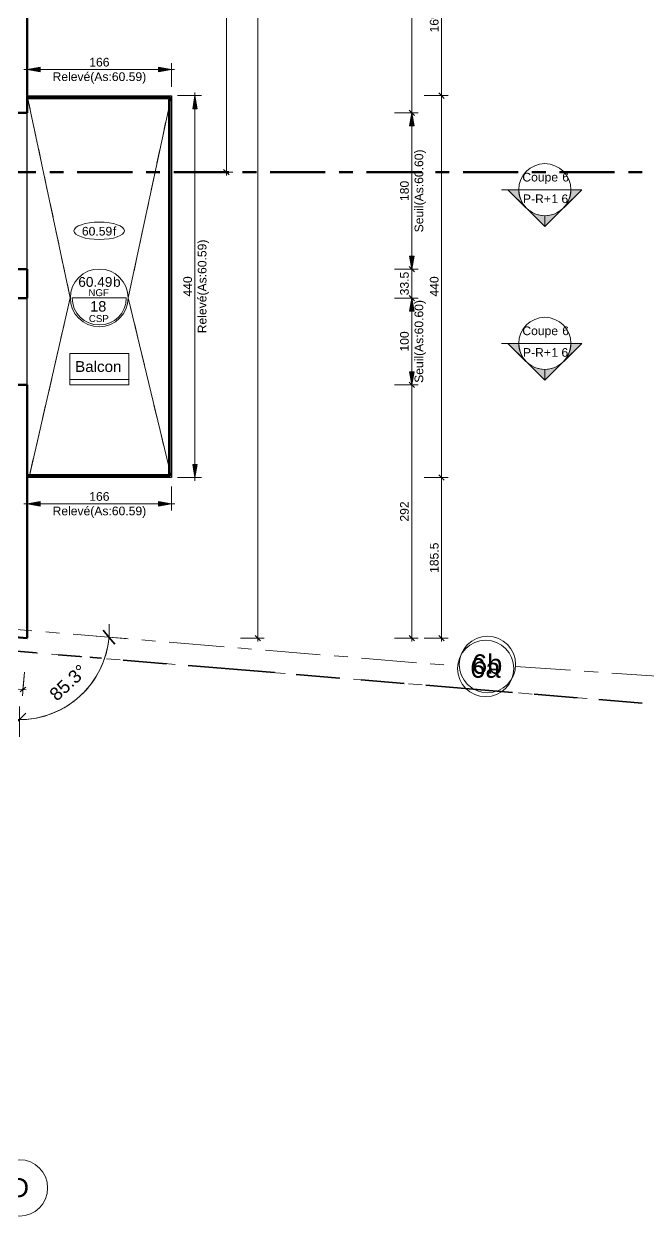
# Model space of a CAD drawing. Header units: metres. Extents: x 399 to 3028, y -427 to 863.
# Drawn here: x 421.93 to 429.13, y -424.66 to -410.92 of the extents above; entities that cross this region are included whole.
import ezdxf

# ---------------------------------------------------------------- set-up
doc = ezdxf.new("R2010")
doc.units = ezdxf.units.M
for name, pattern in [('Double tiret', [2.75, 1, -0.25, 0.5, -0.25, 0.5, -0.25]), ('Ligne de quadrillage', [1.11125, 0.635, -0.15875, 0.15875, -0.15875]), ('Tiret', [0.3175, 0.15875, -0.15875])]:
    doc.linetypes.add(name, pattern=pattern)
for name, color, linetype, lineweight in [('A-ANNO-DIMS', 211, 'Continuous', 9), ('A-ANNO-DIMS-50', 211, 'Continuous', 9), ('A-DETL', 90, 'Continuous', 18), ('A-DETL-GENF', 92, 'Continuous', 18), ('A-FLOR', 192, 'Continuous', 18), ('A-WALL', 113, 'Continuous', 18), ('G-ANNO-SYMB', 111, 'Continuous', 9), ('G-ANNO-TEXT', 231, 'Continuous', 9), ('L-SITE', 91, 'Double tiret', 35), ('S-FLOR-SYMB', 171, 'Continuous', 9), ('S-GRID', 1, 'Continuous', 9), ('S-GRID-IDEN', 1, 'Continuous', 9)]:
    doc.layers.add(name, color=color, linetype=linetype, lineweight=lineweight)
doc.styles.add('Arial', font='arial.ttf', dxfattribs={"height": 0.1})
doc.styles.add('Arial_10', font='arial.ttf', dxfattribs={"height": 0.12})
doc.styles.add('Arial_11', font='arial.ttf', dxfattribs={"height": 0.125})
doc.styles.add('Arial_12', font='arial.ttf', dxfattribs={"height": 0.15})
doc.styles.add('Arial_7', font='arial.ttf', dxfattribs={"height": 0.225})
doc.styles.add('Arial_8', font='arial.ttf', dxfattribs={"height": 0.0016})
doc.styles.add('Arial_9', font='arial.ttf', dxfattribs={"height": 0.1125})
doc.dimstyles.new('AES-_COTATION_1_50', dxfattribs={"dimscale": 0.3048, "dimtxt": 0.102026, "dimasz": 0.205052, "dimexe": 0.246063, "dimexo": 0.0625, "dimgap": 0.016404, "dimtad": 1, "dimdec": 1, "dimlfac": 100, "dimrnd": 0.5, "dimdsep": 46, "dimtxsty": 'Arial', "dimblk1": 'OBLIQUE', "dimblk2": 'OBLIQUE', "dimsah": 1, "dimcen": 0.09, "dimdle": 0.123031, "dimazin": 0, "dimtfac": 1, "dimtdec": 4, "dimtix": 1, "dimtmove": 0, "dimatfit": 3, "dimfxl": 0.656168, "dimfxlon": 1, "dimtvp": 1, "dimtolj": 1, "dimtzin": 0, "dimarcsym": 2})
doc.dimstyles.new('AES-_COTATION_1_50_2', dxfattribs={"dimscale": 0.3048, "dimtxt": 0.102026, "dimasz": 0.205052, "dimexe": 0.246063, "dimexo": 0.0625, "dimgap": 0.016404, "dimtad": 1, "dimdec": 1, "dimlfac": 100, "dimrnd": 0.5, "dimdsep": 46, "dimtxsty": 'Arial', "dimblk1": 'OBLIQUE', "dimblk2": 'OBLIQUE', "dimsah": 1, "dimcen": 0.09, "dimdle": 0.123031, "dimazin": 0, "dimtfac": 1, "dimtdec": 4, "dimtix": 1, "dimtmove": 0, "dimatfit": 3, "dimfxl": 0.656168, "dimfxlon": 1, "dimtvp": 1, "dimtolj": 1, "dimtzin": 0, "dimarcsym": 2})
doc.dimstyles.new('AES-_COTATION_1_50_3', dxfattribs={"dimscale": 0.3048, "dimtxt": 0.102026, "dimasz": 0.205052, "dimexe": 0.246063, "dimexo": 0.0625, "dimgap": 0.016404, "dimtad": 1, "dimdec": 1, "dimlfac": 100, "dimrnd": 0.5, "dimdsep": 46, "dimtxsty": 'Arial', "dimblk1": 'OBLIQUE', "dimblk2": 'OBLIQUE', "dimsah": 1, "dimcen": 0.09, "dimdle": 0.123031, "dimazin": 0, "dimtfac": 1, "dimtdec": 4, "dimtix": 1, "dimtmove": 0, "dimatfit": 3, "dimfxl": 0.656168, "dimfxlon": 1, "dimtvp": 1, "dimtolj": 1, "dimtzin": 0, "dimarcsym": 2})
doc.dimstyles.new('AES-_COTATION_Allège_1_50', dxfattribs={"dimscale": 0.3048, "dimtxt": 0.102026, "dimasz": 0.492126, "dimexe": 0.246063, "dimexo": 0.0625, "dimgap": 0.016404, "dimtad": 1, "dimdec": 1, "dimlfac": 100, "dimrnd": 0.5, "dimdsep": 46, "dimtxsty": 'Arial', "dimsah": 1, "dimcen": 0.09, "dimdle": 0.123031, "dimazin": 0, "dimtfac": 1, "dimtdec": 4, "dimtix": 1, "dimtmove": 0, "dimatfit": 3, "dimfxl": 0.656168, "dimfxlon": 1, "dimtvp": 1, "dimtolj": 1, "dimtzin": 0, "dimarcsym": 2})
doc.dimstyles.new('Angular_-_3mm_Arial_3', dxfattribs={"dimscale": 0.3048, "dimtxt": 0.153039, "dimasz": 0.492126, "dimexe": 0.492126, "dimexo": 0.328084, "dimgap": 0.287073, "dimtad": 1, "dimrnd": 0.01, "dimzin": 0, "dimdsep": 46, "dimtxsty": 'Arial_12', "dimblk1": 'OBLIQUE', "dimblk2": 'OBLIQUE', "dimsah": 1, "dimcen": 0.09, "dimdle": 0.492126, "dimadec": 1, "dimazin": 0, "dimtfac": 1, "dimtdec": 4, "dimtix": 1, "dimtmove": 0, "dimatfit": 3, "dimfxl": 1, "dimtvp": 1, "dimtfill": 1, "dimtolj": 1, "dimtzin": 0, "dimarcsym": 2})

# ---------------------------------------------------------------- blocks, each defined once
blk = doc.blocks.new('Family - ___-883270-AES_EXE_BET_TZ_R_1_COF_0100-Plan coffrage PH R_1 Diffusion')
at = {"layer": 'A-DETL', "linetype": 'Tiret'}
blk.add_line((447.967, -373.003), (473.958, -372.486), dxfattribs=at)
at = {"layer": 'L-SITE'}
blk.add_line((447.967, -373.003), (473.958, -372.486), dxfattribs=at)
blk = doc.blocks.new('Quadrillage - M_Extrémité de la ligne de quadrillage - Cercle-214440-AES_EXE_BET_TZ_R_1_COF_0100-Plan coffrage PH R_1 Diffusion')
at = {"layer": 'S-GRID-IDEN'}
blk.add_circle((0, 0), 0.0065, dxfattribs=at)
blk = doc.blocks.new('AES-Etiquette Dalle CSP brut vide - Dalle bidirectionnelle-1788778-AES_EXE_BET_TZ_R_1_COF_0100-Plan coffrage PH R_1 Diffusion')
at = {"layer": 'S-FLOR-SYMB'}
blk.add_line((-0.00624, 0), (0.00624, 0), dxfattribs=at)
blk.add_circle((0, 0), 0.00665, dxfattribs=at)
blk.add_arc((0, 0), 0.00624, 180, 360, dxfattribs=at)
at = {"layer": 'S-FLOR-SYMB', "char_height": 0.0016, "attachment_point": 1, "style": 'Arial_8'}
for s, insert, width in [('NGF', (-0.00249, 0.00201), 0.0058523), ('CSP', (-0.00239, -0.00396), 0.005692)]:
    blk.add_mtext(s, dxfattribs=dict(at, insert=insert, width=width))
blk = doc.blocks.new('DIMBLOCK83-AES_EXE_BET_TZ_R_1_COF_0100-Plan coffrage PH R_1 Diffusion')
at = {"layer": 'A-ANNO-DIMS-50', "transparency": 16777216}
for points in [[(423.904, -411.747), (423.878, -411.897), (423.93, -411.897)], [(423.904, -416.147), (423.931, -415.997), (423.878, -415.997)]]:
    blk.add_hatch(color=256, dxfattribs=at).paths.add_polyline_path(points)
for p, q in [((423.704, -411.747), (423.979, -411.747)), ((423.904, -411.747), (423.704, -411.747)), ((423.904, -411.747), (423.878, -411.897)), ((423.904, -416.185), (423.904, -411.71)), ((423.93, -411.897), (423.904, -411.747)), ((423.878, -411.897), (423.93, -411.897)), ((423.931, -415.997), (423.878, -415.997)), ((423.878, -415.997), (423.904, -416.147)), ((423.904, -416.147), (423.931, -415.997)), ((423.704, -416.147), (423.979, -416.147)), ((423.904, -416.147), (423.704, -416.147))]:
    blk.add_line(p, q, dxfattribs=at)
at = {"layer": 'A-ANNO-DIMS-50', "color": 0, "transparency": 16777216, "char_height": 0.1, "attachment_point": 1, "line_spacing_factor": 0.941778, "style": 'Arial'}
for s, insert, width, rotation in [('Relevé(As:60.59)', (423.936, -414.485), 1.29212, 90.0027), ('440', (423.769, -414.062), 0.27688, 90)]:
    blk.add_mtext(s, dxfattribs=dict(at, insert=insert, width=width, rotation=rotation))
blk = doc.blocks.new('DIMBLOCK84-AES_EXE_BET_TZ_R_1_COF_0100-Plan coffrage PH R_1 Diffusion')
at = {"layer": 'A-ANNO-DIMS-50', "transparency": 16777216}
for points in [[(421.971, -411.446), (422.121, -411.473), (422.121, -411.42)], [(423.632, -411.446), (423.482, -411.42), (423.482, -411.473)]]:
    blk.add_hatch(color=256, dxfattribs=at).paths.add_polyline_path(points)
for p, q in [((421.971, -411.646), (421.971, -411.371)), ((423.632, -411.646), (423.632, -411.371)), ((423.669, -411.446), (421.933, -411.446)), ((422.121, -411.42), (421.971, -411.446)), ((421.971, -411.446), (422.121, -411.473)), ((421.971, -411.446), (421.971, -411.646)), ((422.121, -411.473), (422.121, -411.42)), ((423.632, -411.446), (423.482, -411.42)), ((423.482, -411.42), (423.482, -411.473)), ((423.482, -411.473), (423.632, -411.446)), ((423.632, -411.446), (423.632, -411.646))]:
    blk.add_line(p, q, dxfattribs=at)
at = {"layer": 'A-ANNO-DIMS-50', "color": 0, "transparency": 16777216, "char_height": 0.1, "attachment_point": 1, "rotation": 0.0009, "line_spacing_factor": 0.941778, "style": 'Arial'}
for s, insert, width in [('166', (422.686, -411.311), 0.27688), ('Relevé(As:60.59)', (422.263, -411.478), 1.29212)]:
    blk.add_mtext(s, dxfattribs=dict(at, insert=insert, width=width))
blk = doc.blocks.new('DIMBLOCK245-AES_EXE_BET_TZ_R_1_COF_0100-Plan coffrage PH R_1 Diffusion')
at = {"layer": 'A-ANNO-DIMS-50', "transparency": 16777216}
for p, q in [((426.744, -410.059), (426.713, -410.028)), ((426.745, -411.784), (426.744, -410.022)), ((426.544, -410.059), (426.819, -410.059)), ((426.744, -410.059), (426.544, -410.059)), ((426.744, -410.059), (426.776, -410.09)), ((426.545, -411.747), (426.82, -411.747)), ((426.745, -411.747), (426.545, -411.747)), ((426.745, -411.747), (426.713, -411.716)), ((426.745, -411.747), (426.776, -411.778))]:
    blk.add_line(p, q, dxfattribs=at)
at = {"layer": 'A-ANNO-DIMS-50', "color": 0, "transparency": 16777216, "insert": (426.61, -411.018), "char_height": 0.1, "width": 0.27688, "attachment_point": 1, "rotation": 90, "line_spacing_factor": 0.941778, "style": 'Arial'}
blk.add_mtext('169', dxfattribs=at)
blk = doc.blocks.new('_Oblique')
at = {"color": 0, "linetype": 'ByBlock', "lineweight": -2}
blk.add_line((-0.5, -0.5), (0.5, 0.5), dxfattribs=at)
blk = doc.blocks.new('Coupe - M_Section Head - Filled-24181-AES_EXE_BET_TZ_R_1_COF_0100-Plan coffrage PH R_1 Diffusion')
at = {"layer": 'G-ANNO-SYMB'}
h = blk.add_hatch(color=256, dxfattribs=at)
edge = h.paths.add_edge_path()
edge.add_line((-0.006, 0.00849), (-0.006, 0.006))
edge.add_arc((-0.006, 0), 0.006, 90, 135)
edge.add_line((-0.01024, 0.00424), (-0.006, 0.00849))
h = blk.add_hatch(color=256, dxfattribs=at)
edge = h.paths.add_edge_path()
edge.add_line((-0.006, 0.00849), (-0.00176, 0.00424))
edge.add_arc((-0.006, 0), 0.006, 45, 90)
edge.add_line((-0.006, 0.006), (-0.006, 0.00849))
h = blk.add_hatch(color=256, dxfattribs=at)
edge = h.paths.add_edge_path()
edge.add_line((-0.01449, 0), (-0.01024, 0.00424))
edge.add_arc((-0.006, 0), 0.006, 135, 180)
edge.add_line((-0.012, 0), (-0.01449, 0))
h = blk.add_hatch(color=256, dxfattribs=at)
edge = h.paths.add_edge_path()
edge.add_line((0.00249, 0), (0, 0))
edge.add_arc((-0.006, 0), 0.006, 360, 405)
edge.add_line((-0.00176, 0.00424), (0.00249, 0))
at = {"layer": 'G-ANNO-SYMB', "lineweight": 18}
for p, q in [((-0.006, 0.00849), (-0.01449, 0)), ((-0.006, 0.00849), (-0.01024, 0.00424)), ((-0.006, 0.00849), (0.00249, 0)), ((-0.006, 0.006), (-0.006, 0.00849)), ((-0.006, 0.00849), (-0.006, 0.006)), ((-0.00176, 0.00424), (-0.006, 0.00849)), ((-0.01024, 0.00424), (-0.01449, 0)), ((0.00249, 0), (-0.00176, 0.00424)), ((-0.01449, 0), (-0.012, 0)), ((0, 0), (0.00249, 0)), ((-0.012, 0), (-0.01449, 0)), ((0, 0), (0.00249, 0))]:
    blk.add_line(p, q, dxfattribs=at)
for start, end in [(360, 180), (90, 135), (45, 90), (135, 180), (360, 45), (180, 360)]:
    blk.add_arc((-0.006, 0), 0.006, start, end, dxfattribs=at)
blk = doc.blocks.new('DIMBLOCK361-AES_EXE_BET_TZ_R_1_COF_0100-Plan coffrage PH R_1 Diffusion')
at = {"layer": 'A-ANNO-DIMS-50', "transparency": 16777216}
for p, q in [((420.299, -418.255), (420.276, -418.529)), ((420.282, -418.454), (420.299, -418.255)), ((421.939, -418.391), (421.916, -418.665)), ((421.922, -418.59), (421.939, -418.391)), ((421.959, -418.593), (420.245, -418.451)), ((420.282, -418.454), (420.249, -418.483)), ((420.282, -418.454), (420.316, -418.426)), ((421.922, -418.59), (421.888, -418.619)), ((421.922, -418.59), (421.956, -418.562))]:
    blk.add_line(p, q, dxfattribs=at)
at = {"layer": 'A-ANNO-DIMS-50', "color": 0, "transparency": 16777216, "insert": (420.941, -418.374), "char_height": 0.1, "width": 0.41627, "attachment_point": 1, "rotation": 355.2558, "line_spacing_factor": 0.941778, "style": 'Arial'}
blk.add_mtext('164.5', dxfattribs=at)
blk = doc.blocks.new('DIMBLOCK362-AES_EXE_BET_TZ_R_1_COF_0100-Plan coffrage PH R_1 Diffusion')
at = {"layer": 'A-ANNO-DIMS-50', "transparency": 16777216}
for points in [[(426.402, -414.08), (426.376, -414.23), (426.429, -414.23)], [(426.402, -415.08), (426.429, -414.93), (426.376, -414.93)]]:
    blk.add_hatch(color=256, dxfattribs=at).paths.add_polyline_path(points)
for p, q in [((426.202, -414.08), (426.477, -414.08)), ((426.402, -414.08), (426.202, -414.08)), ((426.402, -414.08), (426.376, -414.23)), ((426.402, -414.043), (426.402, -415.118)), ((426.429, -414.23), (426.402, -414.08)), ((426.376, -414.23), (426.429, -414.23)), ((426.429, -414.93), (426.376, -414.93)), ((426.376, -414.93), (426.402, -415.08)), ((426.402, -415.08), (426.429, -414.93)), ((426.202, -415.08), (426.477, -415.08)), ((426.402, -415.08), (426.202, -415.08))]:
    blk.add_line(p, q, dxfattribs=at)
at = {"layer": 'A-ANNO-DIMS-50', "color": 0, "transparency": 16777216, "char_height": 0.1, "attachment_point": 1, "line_spacing_factor": 0.941778, "style": 'Arial'}
for s, insert, width, rotation in [('Seuil(As:60.60)', (426.434, -415.057), 1.14332, 90.0009), ('100', (426.267, -414.696), 0.27688, 90)]:
    blk.add_mtext(s, dxfattribs=dict(at, insert=insert, width=width, rotation=rotation))
blk = doc.blocks.new('DIMBLOCK363-AES_EXE_BET_TZ_R_1_COF_0100-Plan coffrage PH R_1 Diffusion')
at = {"layer": 'A-ANNO-DIMS-50', "transparency": 16777216}
for p, q in [((426.202, -415.08), (426.477, -415.08)), ((426.402, -415.08), (426.202, -415.08)), ((426.402, -415.08), (426.371, -415.049)), ((426.402, -415.043), (426.402, -418.037)), ((426.402, -415.08), (426.433, -415.112)), ((426.402, -418), (426.371, -417.969)), ((426.202, -418), (426.477, -418)), ((426.402, -418), (426.202, -418)), ((426.402, -418), (426.433, -418.031))]:
    blk.add_line(p, q, dxfattribs=at)
at = {"layer": 'A-ANNO-DIMS-50', "color": 0, "transparency": 16777216, "insert": (426.267, -416.656), "char_height": 0.1, "width": 0.27688, "attachment_point": 1, "rotation": 90, "line_spacing_factor": 0.941778, "style": 'Arial'}
blk.add_mtext('292', dxfattribs=at)
blk = doc.blocks.new('DIMBLOCK364-AES_EXE_BET_TZ_R_1_COF_0100-Plan coffrage PH R_1 Diffusion')
at = {"layer": 'A-ANNO-DIMS-50', "transparency": 16777216}
for p, q in [((426.402, -413.745), (426.371, -413.714)), ((426.402, -413.708), (426.402, -414.118)), ((426.202, -413.745), (426.477, -413.745)), ((426.402, -413.745), (426.202, -413.745)), ((426.402, -413.745), (426.433, -413.777)), ((426.202, -414.08), (426.477, -414.08)), ((426.402, -414.08), (426.202, -414.08)), ((426.402, -414.08), (426.371, -414.049)), ((426.402, -414.08), (426.433, -414.112))]:
    blk.add_line(p, q, dxfattribs=at)
at = {"layer": 'A-ANNO-DIMS-50', "color": 0, "transparency": 16777216, "insert": (426.267, -414.048), "char_height": 0.1, "width": 0.32397, "attachment_point": 1, "rotation": 90, "line_spacing_factor": 0.941778, "style": 'Arial'}
blk.add_mtext('33.5', dxfattribs=at)
blk = doc.blocks.new('DIMBLOCK365-AES_EXE_BET_TZ_R_1_COF_0100-Plan coffrage PH R_1 Diffusion')
at = {"layer": 'A-ANNO-DIMS-50', "transparency": 16777216}
for points in [[(426.402, -411.945), (426.376, -412.095), (426.429, -412.095)], [(426.402, -413.745), (426.429, -413.595), (426.376, -413.595)]]:
    blk.add_hatch(color=256, dxfattribs=at).paths.add_polyline_path(points)
for p, q in [((426.202, -411.945), (426.477, -411.945)), ((426.402, -411.945), (426.202, -411.945)), ((426.402, -411.945), (426.376, -412.095)), ((426.402, -413.783), (426.402, -411.908)), ((426.429, -412.095), (426.402, -411.945)), ((426.376, -412.095), (426.429, -412.095)), ((426.429, -413.595), (426.376, -413.595)), ((426.376, -413.595), (426.402, -413.745)), ((426.402, -413.745), (426.429, -413.595)), ((426.202, -413.745), (426.477, -413.745)), ((426.402, -413.745), (426.202, -413.745))]:
    blk.add_line(p, q, dxfattribs=at)
at = {"layer": 'A-ANNO-DIMS-50', "color": 0, "transparency": 16777216, "char_height": 0.1, "attachment_point": 1, "line_spacing_factor": 0.941778, "style": 'Arial'}
for s, insert, width, rotation in [('Seuil(As:60.60)', (426.434, -413.322), 1.14332, 90.0009), ('180', (426.267, -412.961), 0.27688, 90)]:
    blk.add_mtext(s, dxfattribs=dict(at, insert=insert, width=width, rotation=rotation))
blk = doc.blocks.new('DIMBLOCK366-AES_EXE_BET_TZ_R_1_COF_0100-Plan coffrage PH R_1 Diffusion')
at = {"layer": 'A-ANNO-DIMS-50', "transparency": 16777216}
for p, q in [((426.202, -409.029), (426.477, -409.029)), ((426.402, -409.029), (426.202, -409.029)), ((426.402, -409.029), (426.371, -408.998)), ((426.402, -411.983), (426.402, -408.992)), ((426.402, -409.029), (426.433, -409.061)), ((426.202, -411.945), (426.477, -411.945)), ((426.402, -411.945), (426.202, -411.945)), ((426.402, -411.945), (426.371, -411.914)), ((426.402, -411.945), (426.433, -411.977))]:
    blk.add_line(p, q, dxfattribs=at)
at = {"layer": 'A-ANNO-DIMS-50', "color": 0, "transparency": 16777216, "insert": (426.267, -410.661), "char_height": 0.1, "width": 0.41627, "attachment_point": 1, "rotation": 90, "line_spacing_factor": 0.941778, "style": 'Arial'}
blk.add_mtext('291.5', dxfattribs=at)
blk = doc.blocks.new('DIMBLOCK786-AES_EXE_BET_TZ_R_1_COF_0100-Plan coffrage PH R_1 Diffusion')
at = {"layer": 'A-ANNO-DIMS-50', "transparency": 16777216}
for p, q in [((424.628, -392.744), (424.597, -392.713)), ((424.628, -418.037), (424.628, -392.707)), ((424.428, -392.744), (424.703, -392.744)), ((424.628, -392.744), (424.428, -392.744)), ((424.628, -392.744), (424.659, -392.776)), ((424.628, -418), (424.597, -417.969)), ((424.428, -418), (424.703, -418)), ((424.628, -418), (424.428, -418)), ((424.628, -418), (424.659, -418.031))]:
    blk.add_line(p, q, dxfattribs=at)
at = {"layer": 'A-ANNO-DIMS-50', "color": 0, "transparency": 16777216, "insert": (424.493, -405.584), "char_height": 0.1, "width": 0.50856, "attachment_point": 1, "rotation": 90, "line_spacing_factor": 0.941778, "style": 'Arial'}
blk.add_mtext('2525.5', dxfattribs=at)
blk = doc.blocks.new('DIMBLOCK790-AES_EXE_BET_TZ_R_1_COF_0100-Plan coffrage PH R_1 Diffusion')
at = {"layer": 'A-ANNO-DIMS-50', "transparency": 16777216}
for p, q in [((426.545, -411.747), (426.82, -411.747)), ((426.745, -411.747), (426.545, -411.747)), ((426.745, -411.747), (426.713, -411.716)), ((426.745, -411.71), (426.745, -416.185)), ((426.745, -411.747), (426.776, -411.778)), ((426.545, -416.147), (426.82, -416.147)), ((426.745, -416.147), (426.545, -416.147)), ((426.745, -416.147), (426.713, -416.116)), ((426.745, -416.147), (426.776, -416.178))]:
    blk.add_line(p, q, dxfattribs=at)
at = {"layer": 'A-ANNO-DIMS-50', "color": 0, "transparency": 16777216, "insert": (426.61, -414.062), "char_height": 0.1, "width": 0.27688, "attachment_point": 1, "rotation": 90, "line_spacing_factor": 0.941778, "style": 'Arial'}
blk.add_mtext('440', dxfattribs=at)
blk = doc.blocks.new('DIMBLOCK791-AES_EXE_BET_TZ_R_1_COF_0100-Plan coffrage PH R_1 Diffusion')
at = {"layer": 'A-ANNO-DIMS-50', "transparency": 16777216}
for p, q in [((426.545, -416.147), (426.82, -416.147)), ((426.745, -416.147), (426.545, -416.147)), ((426.745, -416.147), (426.714, -416.116)), ((426.745, -418.037), (426.745, -416.109)), ((426.745, -416.147), (426.776, -416.178)), ((426.745, -418), (426.714, -417.968)), ((426.545, -418), (426.82, -418)), ((426.745, -418), (426.545, -418)), ((426.745, -418), (426.776, -418.031))]:
    blk.add_line(p, q, dxfattribs=at)
at = {"layer": 'A-ANNO-DIMS-50', "color": 0, "transparency": 16777216, "insert": (426.61, -417.247), "char_height": 0.1, "width": 0.41627, "attachment_point": 1, "rotation": 90, "line_spacing_factor": 0.941778, "style": 'Arial'}
blk.add_mtext('185.5', dxfattribs=at)
blk = doc.blocks.new('DIMBLOCK792-AES_EXE_BET_TZ_R_1_COF_0100-Plan coffrage PH R_1 Diffusion')
at = {"layer": 'A-ANNO-DIMS-50', "transparency": 16777216}
for p, q in [((424.066, -404.867), (424.341, -404.867)), ((424.266, -404.867), (424.066, -404.867)), ((424.266, -404.867), (424.234, -404.836)), ((424.266, -412.667), (424.266, -404.867)), ((424.266, -404.867), (424.297, -404.898)), ((424.066, -412.629), (424.341, -412.629)), ((424.266, -412.629), (424.066, -412.629)), ((424.266, -412.629), (424.234, -412.598)), ((424.266, -412.629), (424.297, -412.661))]:
    blk.add_line(p, q, dxfattribs=at)
at = {"layer": 'A-ANNO-DIMS-50', "color": 0, "transparency": 16777216, "insert": (424.131, -408.863), "char_height": 0.1, "width": 0.27688, "attachment_point": 1, "rotation": 90, "line_spacing_factor": 0.941778, "style": 'Arial'}
blk.add_mtext('776', dxfattribs=at)
blk = doc.blocks.new('DIMBLOCK795-AES_EXE_BET_TZ_R_1_COF_0100-Plan coffrage PH R_1 Diffusion')
at = {"layer": 'A-ANNO-DIMS-50', "transparency": 16777216}
for points in [[(421.971, -416.451), (422.121, -416.478), (422.121, -416.425)], [(423.632, -416.451), (423.482, -416.425), (423.482, -416.478)]]:
    blk.add_hatch(color=256, dxfattribs=at).paths.add_polyline_path(points)
for p, q in [((423.632, -416.251), (423.632, -416.526)), ((423.632, -416.451), (423.632, -416.251)), ((423.67, -416.451), (421.933, -416.451)), ((421.971, -416.651), (421.971, -416.376)), ((422.121, -416.425), (421.971, -416.451)), ((421.971, -416.451), (422.121, -416.478)), ((421.971, -416.451), (421.971, -416.651)), ((422.121, -416.478), (422.121, -416.425)), ((423.632, -416.451), (423.482, -416.425)), ((423.482, -416.425), (423.482, -416.478)), ((423.482, -416.478), (423.632, -416.451))]:
    blk.add_line(p, q, dxfattribs=at)
at = {"layer": 'A-ANNO-DIMS-50', "color": 0, "transparency": 16777216, "char_height": 0.1, "attachment_point": 1, "rotation": 0.0009, "line_spacing_factor": 0.941778, "style": 'Arial'}
for s, insert, width in [('166', (422.686, -416.316), 0.27688), ('Relevé(As:60.59)', (422.263, -416.483), 1.29212)]:
    blk.add_mtext(s, dxfattribs=dict(at, insert=insert, width=width))
blk = doc.blocks.new('DIMBLOCK868-AES_EXE_BET_TZ_R_1_COF_0100-Plan coffrage PH R_1 Diffusion')
at = {"layer": 'A-ANNO-DIMS-50', "transparency": 16777216}
for p, q in [((422.913, -417.988), (422.764, -417.975)), ((422.913, -417.988), (423.112, -418.004)), ((421.881, -418.938), (421.881, -418.788)), ((421.881, -418.938), (421.881, -418.938)), ((421.881, -418.938), (421.881, -419.138))]:
    blk.add_line(p, q, dxfattribs=at)
at = {"layer": 'A-ANNO-DIMS-50', "lineweight": 35, "transparency": 16777216}
for p, q in [((422.913, -417.988), (422.845, -417.907)), ((422.913, -417.988), (422.982, -418.069)), ((421.881, -418.938), (421.806, -419.013)), ((421.881, -418.938), (421.956, -418.863))]:
    blk.add_line(p, q, dxfattribs=at)
at = {"layer": 'A-ANNO-DIMS-50', "transparency": 16777216}
for start, end in [(261.702, 3.5547), (270.0009, 355.2558)]:
    blk.add_arc((421.881, -417.902), 1.036, start, end, dxfattribs=at)
at = {"layer": 'A-ANNO-DIMS-50', "color": 0, "transparency": 16777216, "insert": (422.211, -418.622), "char_height": 0.15, "width": 0.58767, "attachment_point": 1, "rotation": 42.6283, "line_spacing_factor": 0.941778, "style": 'Arial_12', "bg_fill": 3, "box_fill_scale": 1.25, "bg_fill_color": 256, "bg_fill_true_color": 13158600, "bg_fill_transparency": 0}
blk.add_mtext('85.3°', dxfattribs=at)

msp = doc.modelspace()

# ---------------------------------------------------------------- linework, layer by layer
at = {"layer": 'A-DETL', "color": 51}
for p, q in [((422.4667, -414.0766), (421.9709, -411.7471)), ((423.1355, -414.0765), (423.6319, -411.7471)), ((422.4667, -414.0766), (421.9964, -416.1277)), ((423.1355, -414.0765), (423.6321, -416.147))]:
    msp.add_line(p, q, dxfattribs=at)
at = {"layer": 'A-DETL', "linetype": 'Tiret'}
for p, q in [((422.4667, -414.0766), (421.9709, -411.7471)), ((423.1355, -414.0765), (423.6319, -411.7471)), ((422.4667, -414.0766), (421.9964, -416.1277)), ((423.1355, -414.0765), (423.6321, -416.147))]:
    msp.add_line(p, q, dxfattribs=at)
at = {"layer": 'A-DETL'}
for p, q in [((422.4609, -414.7177), (423.1409, -414.7177)), ((422.4609, -415.0177), (422.4609, -414.7177)), ((423.1409, -414.7177), (423.1409, -415.0177)), ((423.1409, -415.0177), (422.4609, -415.0177)), ((422.4609, -415.0177), (422.4609, -415.0777)), ((423.1409, -415.0177), (422.4609, -415.0177)), ((422.4609, -415.0777), (423.1409, -415.0777)), ((423.1409, -415.0777), (423.1409, -415.0177))]:
    msp.add_line(p, q, dxfattribs=at)
at = {"layer": 'A-DETL', "color": 51}
msp.add_ellipse((422.8008, -413.3045), major_axis=(-0.2909, 0), ratio=0.3437906, dxfattribs=at)
at = {"layer": 'A-DETL-GENF', "linetype": 'Tiret'}
for p, q in [((423.1409, -415.0177), (422.4609, -415.0177)), ((422.4609, -415.0177), (422.4609, -415.0777)), ((422.4609, -415.0777), (423.1409, -415.0777)), ((423.1409, -415.0777), (423.1409, -415.0177))]:
    msp.add_line(p, q, dxfattribs=at)
at = {"layer": 'A-FLOR', "color": 31, "lineweight": 25}
for p, q in [((421.9709, -411.7471), (423.6319, -411.7471)), ((421.9709, -411.7641), (421.9709, -411.7471)), ((423.6149, -411.7641), (421.9709, -411.7641)), ((421.9709, -411.7641), (421.9709, -411.7661)), ((421.9709, -411.7661), (421.9709, -411.7791)), ((421.9709, -411.7661), (423.6129, -411.7661)), ((421.971, -416.1151), (421.9709, -411.7791)), ((421.9709, -411.7791), (423.5999, -411.7791)), ((423.5999, -411.7791), (423.6001, -416.115)), ((423.6149, -411.7641), (423.6129, -411.7661)), ((423.6129, -411.7661), (423.6131, -416.128)), ((423.6151, -416.13), (423.6149, -411.7641)), ((423.6319, -411.7471), (423.6321, -416.147)), ((423.6001, -416.115), (421.971, -416.1151)), ((421.971, -416.1151), (421.971, -416.1281)), ((423.6131, -416.128), (421.971, -416.1281)), ((421.971, -416.1281), (421.971, -416.1301)), ((421.971, -416.1301), (423.6151, -416.13)), ((421.971, -416.1471), (421.971, -416.1301)), ((423.6321, -416.147), (421.971, -416.1471)), ((423.6151, -416.13), (423.6131, -416.128))]:
    msp.add_line(p, q, dxfattribs=at)
at = {"layer": 'A-WALL', "color": 2, "lineweight": 50}
for p, q in [((421.9709, -409.0294), (421.9709, -411.9455)), ((421.9709, -411.9455), (421.7909, -411.9455)), ((421.791, -413.7455), (421.971, -413.7455)), ((421.971, -413.7455), (421.971, -414.0805)), ((421.971, -414.0805), (421.791, -414.0805)), ((421.791, -415.0805), (421.971, -415.0805)), ((421.971, -415.0805), (421.971, -417.9999)), ((421.971, -417.9999), (421.791, -417.985))]:
    msp.add_line(p, q, dxfattribs=at)
at = {"layer": 'A-WALL', "color": 3, "lineweight": 25}
for p, q in [((421.971, -413.7455), (421.9709, -411.9455)), ((421.971, -415.0805), (421.971, -414.0805))]:
    msp.add_line(p, q, dxfattribs=at)
at = {"layer": 'G-ANNO-SYMB'}
for p, q in [((427.6348, -412.8304), (427.4352, -412.8304)), ((427.6348, -414.6014), (427.4352, -414.6014))]:
    msp.add_line(p, q, dxfattribs=at)
at = {"layer": 'G-ANNO-SYMB', "lineweight": 18}
for p, q in [((427.6348, -412.8304), (428.2348, -412.8304)), ((427.6348, -414.6014), (428.2348, -414.6014))]:
    msp.add_line(p, q, dxfattribs=at)
at = {"layer": 'S-GRID', "linetype": 'Ligne de quadrillage', "lineweight": 100}
msp.add_line((402.5455, -412.6293), (470.4955, -412.6293), dxfattribs=at)
at = {"layer": 'S-GRID', "linetype": 'Ligne de quadrillage'}
for p, q in [((402.5662, -416.2992), (426.9294, -418.3211)), ((427.5978, -418.3252), (470.4956, -421.2902))]:
    msp.add_line(p, q, dxfattribs=at)

# ---------------------------------------------------------------- block references
at = {"layer": 'G-ANNO-SYMB', "lineweight": 18, "xscale": 49.99999999999997, "yscale": 49.99999999999997, "zscale": 49.99999999999997, "rotation": 180}
for p in [(427.6348, -412.8304), (427.6348, -414.6014)]:
    msp.add_blockref('Coupe - M_Section Head - Filled-24181-AES_EXE_BET_TZ_R_1_COF_0100-Plan coffrage PH R_1 Diffusion', p, dxfattribs=at)
at = {"layer": 'L-SITE', "linetype": 'Tiret', "lineweight": 18, "rotation": 354.117617010805}
msp.add_blockref('Family - ___-883270-AES_EXE_BET_TZ_R_1_COF_0100-Plan coffrage PH R_1 Diffusion', (0, 0), dxfattribs=at)
at = {"layer": 'S-FLOR-SYMB', "xscale": 49.99999999999996, "yscale": 49.99999999999996, "zscale": 49.99999999999996}
msp.add_blockref('AES-Etiquette Dalle CSP brut vide - Dalle bidirectionnelle-1788778-AES_EXE_BET_TZ_R_1_COF_0100-Plan coffrage PH R_1 Diffusion', (422.8008, -414.0776), dxfattribs=at)
at = {"layer": 'S-GRID-IDEN'}
for p, xscale, yscale, zscale, rotation in [((427.2532, -418.348), 49.99999999999996, 49.99999999999996, 49.99999999999996, 265.2558478780999), ((427.2736, -418.3028), 49.99999999999997, 49.99999999999997, 49.99999999999997, 266.0461671944378), ((421.8811, -424.3352), 49.99999999999997, 49.99999999999997, 49.99999999999997, 0.0008506628041165915)]:
    msp.add_blockref('Quadrillage - M_Extrémité de la ligne de quadrillage - Cercle-214440-AES_EXE_BET_TZ_R_1_COF_0100-Plan coffrage PH R_1 Diffusion', p, dxfattribs=dict(at, xscale=xscale, yscale=yscale, zscale=zscale, rotation=rotation))

# ---------------------------------------------------------------- texts
at = {"layer": 'G-ANNO-SYMB', "char_height": 0.1, "attachment_point": 1, "style": 'Arial'}
for s, insert, width in [('Coupe ', (427.6759, -412.636), 0.557173), ('\\fArial|b0|i0|c178|p34|;6', (428.1356, -412.636), 0.096202), ('P-R+', (427.6824, -412.8854), 0.396835), ('1 6', (428.0099, -412.8854), 0.240506), ('Coupe ', (427.6759, -414.407), 0.557173), ('\\fArial|b0|i0|c178|p34|;6', (428.1356, -414.407), 0.096202), ('P-R+', (427.6824, -414.6564), 0.396835), ('1 6', (428.0099, -414.6564), 0.240506)]:
    msp.add_mtext(s, dxfattribs=dict(at, insert=insert, width=width))
at = {"layer": 'G-ANNO-TEXT', "color": 41, "char_height": 0.1, "attachment_point": 1, "style": 'Arial'}
for s, insert, width in [('60.59', (422.601, -413.2591), 0.432911), ('\\fArial|b0|i0|c178|p34|;f', (422.9582, -413.2591), 0.05211)]:
    msp.add_mtext(s, dxfattribs=dict(at, insert=insert, width=width))
at = {"layer": 'G-ANNO-TEXT', "color": 7, "insert": (422.5231, -414.8061), "char_height": 0.125, "width": 0.637342, "attachment_point": 1, "style": 'Arial_11'}
msp.add_mtext('Balcon', dxfattribs=at)
at = {"layer": 'S-FLOR-SYMB', "attachment_point": 1}
for s, insert, char_height, width, style in [('60.49', (422.5595, -413.8375), 0.1125, 0.485021, 'Arial_9'), ('\\fArial|b0|i0|c178|p34|;b', (422.9597, -413.8375), 0.1125, 0.108228, 'Arial_9'), ('18', (422.6961, -414.1152), 0.12, 0.224472, 'Arial_10')]:
    msp.add_mtext(s, dxfattribs=dict(at, insert=insert, char_height=char_height, width=width, style=style))
at = {"layer": 'S-GRID-IDEN', "char_height": 0.225, "attachment_point": 1, "style": 'Arial_7'}
for s, insert, width in [('\\fArial|b0|i0|c178|p34|;6', (427.075, -418.2303), 0.212447), ('\\fArial|b0|i0|c178|p34|;6', (427.0953, -418.1851), 0.212447), ('\\fArial|b0|i0|c178|p34|;b', (427.2706, -418.1851), 0.212447), ('\\fArial|b0|i0|c178|p34|;a', (427.2503, -418.2303), 0.212447), ('\\fArial|b0|i0|c178|p34|;D', (421.7653, -424.2189), 0.276582)]:
    msp.add_mtext(s, dxfattribs=dict(at, insert=insert, width=width))

# ---------------------------------------------------------------- dimensions: what is measured, and where the dimension line sits
at = {"layer": 'A-ANNO-DIMS'}
for base, p1, p2, angle, dimstyle, override, picture, middle in [((424.6279, -392.7445), (424.4279, -417.9999), (424.4279, -392.7445), 90, 'AES-_COTATION_1_50_3', {"dimpost": '<>', "dimfxl": 25.255438}, 'DIMBLOCK786-AES_EXE_BET_TZ_R_1_COF_0100-Plan coffrage PH R_1 Diffusion', (424.5719, -405.3722)), ((424.2656, -404.8669), (424.0656, -412.6293), (424.0656, -404.8669), 90, 'AES-_COTATION_1_50_3', {"dimpost": '<>', "dimfxl": 7.762324}, 'DIMBLOCK792-AES_EXE_BET_TZ_R_1_COF_0100-Plan coffrage PH R_1 Diffusion', (424.2096, -408.7481)), ((426.402, -409.0293), (426.2021, -411.9455), (426.202, -409.0293), 270.00085, 'AES-_COTATION_1_50_2', {"dimpost": '<>', "dimfxl": 2.916142}, 'DIMBLOCK366-AES_EXE_BET_TZ_R_1_COF_0100-Plan coffrage PH R_1 Diffusion', (426.4581, -410.4874)), ((426.7445, -410.0591), (426.5446, -411.747), (426.5445, -410.0591), 270.0027, 'AES-_COTATION_1_50', {"dimpost": '<>', "dimfxl": 1.68787}, 'DIMBLOCK245-AES_EXE_BET_TZ_R_1_COF_0100-Plan coffrage PH R_1 Diffusion', (426.8006, -410.903)), ((426.7446, -416.147), (426.5446, -411.7471), (426.5446, -416.147), 90, 'AES-_COTATION_1_50_3', {"dimpost": '<>', "dimfxl": 4.399882}, 'DIMBLOCK790-AES_EXE_BET_TZ_R_1_COF_0100-Plan coffrage PH R_1 Diffusion', (426.6885, -413.9471)), ((426.4021, -414.0805), (426.2021, -413.7455), (426.2021, -414.0805), 270.00085, 'AES-_COTATION_1_50_2', {"dimpost": '<>', "dimfxl": 0.335017}, 'DIMBLOCK364-AES_EXE_BET_TZ_R_1_COF_0100-Plan coffrage PH R_1 Diffusion', (426.4582, -413.913)), ((426.4022, -417.9999), (426.2021, -415.0805), (426.2022, -417.9999), 270.00085, 'AES-_COTATION_1_50_2', {"dimpost": '<>', "dimfxl": 2.9194}, 'DIMBLOCK363-AES_EXE_BET_TZ_R_1_COF_0100-Plan coffrage PH R_1 Diffusion', (426.4582, -416.5402)), ((426.7448, -416.1469), (426.5449, -417.9997), (426.5448, -416.1469), 270.0027, 'AES-_COTATION_1_50_3', {"dimpost": '<>', "dimfxl": 1.852845}, 'DIMBLOCK791-AES_EXE_BET_TZ_R_1_COF_0100-Plan coffrage PH R_1 Diffusion', (426.8009, -417.0733)), ((420.2825, -418.4542), (421.9386, -418.3909), (420.299, -418.2549), 355.25585, 'AES-_COTATION_1_50_2', {"dimpost": '<>', "dimfxl": 1.645212}, 'DIMBLOCK361-AES_EXE_BET_TZ_R_1_COF_0100-Plan coffrage PH R_1 Diffusion', (421.1069, -418.4664))]:
    dim = msp.add_linear_dim(base=base, p1=p1, p2=p2, angle=angle, dimstyle=dimstyle, override=override, dxfattribs=at)
    dim.commit()
    dim.dimension.update_dxf_attribs({"geometry": picture, "text_midpoint": middle})
for base, p1, p2, angle, text, override, picture, middle in [((421.9709, -411.4461), (423.6319, -411.6461), (421.9709, -411.6461), 0.00085, '<>\\XRelevé(As:60.59)', {"dimpost": '<>', "dimfxl": 1.660944}, 'DIMBLOCK84-AES_EXE_BET_TZ_R_1_COF_0100-Plan coffrage PH R_1 Diffusion', (422.8014, -411.4461)), ((423.904, -411.7471), (423.7042, -416.147), (423.704, -411.7471), 270.0027, '<>\\XRelevé(As:60.59)', {"dimpost": '<>', "dimfxl": 4.399882}, 'DIMBLOCK83-AES_EXE_BET_TZ_R_1_COF_0100-Plan coffrage PH R_1 Diffusion', (423.9041, -413.9471)), ((426.4021, -411.9455), (426.2021, -413.7455), (426.2021, -411.9455), 270.00085, '<>\\XSeuil(As:60.60)', {"dimpost": '<>', "dimfxl": 1.8}, 'DIMBLOCK365-AES_EXE_BET_TZ_R_1_COF_0100-Plan coffrage PH R_1 Diffusion', (426.4021, -412.8455)), ((426.4021, -415.0805), (426.2021, -414.0805), (426.2021, -415.0805), 270.00085, '<>\\XSeuil(As:60.60)', {"dimpost": '<>', "dimfxl": 1}, 'DIMBLOCK362-AES_EXE_BET_TZ_R_1_COF_0100-Plan coffrage PH R_1 Diffusion', (426.4021, -414.5805)), ((421.971, -416.4511), (423.6321, -416.2511), (421.971, -416.6511), 0.00085, '<>\\XRelevé(As:60.59)', {"dimpost": '<>', "dimfxl": 1.708569}, 'DIMBLOCK795-AES_EXE_BET_TZ_R_1_COF_0100-Plan coffrage PH R_1 Diffusion', (422.8015, -416.4511))]:
    dim = msp.add_linear_dim(base=base, p1=p1, p2=p2, angle=angle, text=text, dimstyle='AES-_COTATION_Allège_1_50', override=override, dxfattribs=at)
    dim.commit()
    dim.dimension.update_dxf_attribs({"geometry": picture, "text_midpoint": middle})

# ---------------------------------------------------------------- next in the draw order: dimensions: what is measured, and where the dimension line sits
dim = msp.add_angular_dim_3p(base=(422.3739, -418.813), center=(421.881, -417.9022), p1=(421.881, -419.2378), p2=(423.212, -418.0126), dimstyle='Angular_-_3mm_Arial_3', override={"dimpost": '<>', "dimfxl": 1.809025}, dxfattribs=at)
dim.commit()
dim.dimension.update_dxf_attribs({"geometry": 'DIMBLOCK868-AES_EXE_BET_TZ_R_1_COF_0100-Plan coffrage PH R_1 Diffusion', "text_midpoint": (422.4712, -418.5434)})

doc.saveas('drawing.dxf')
